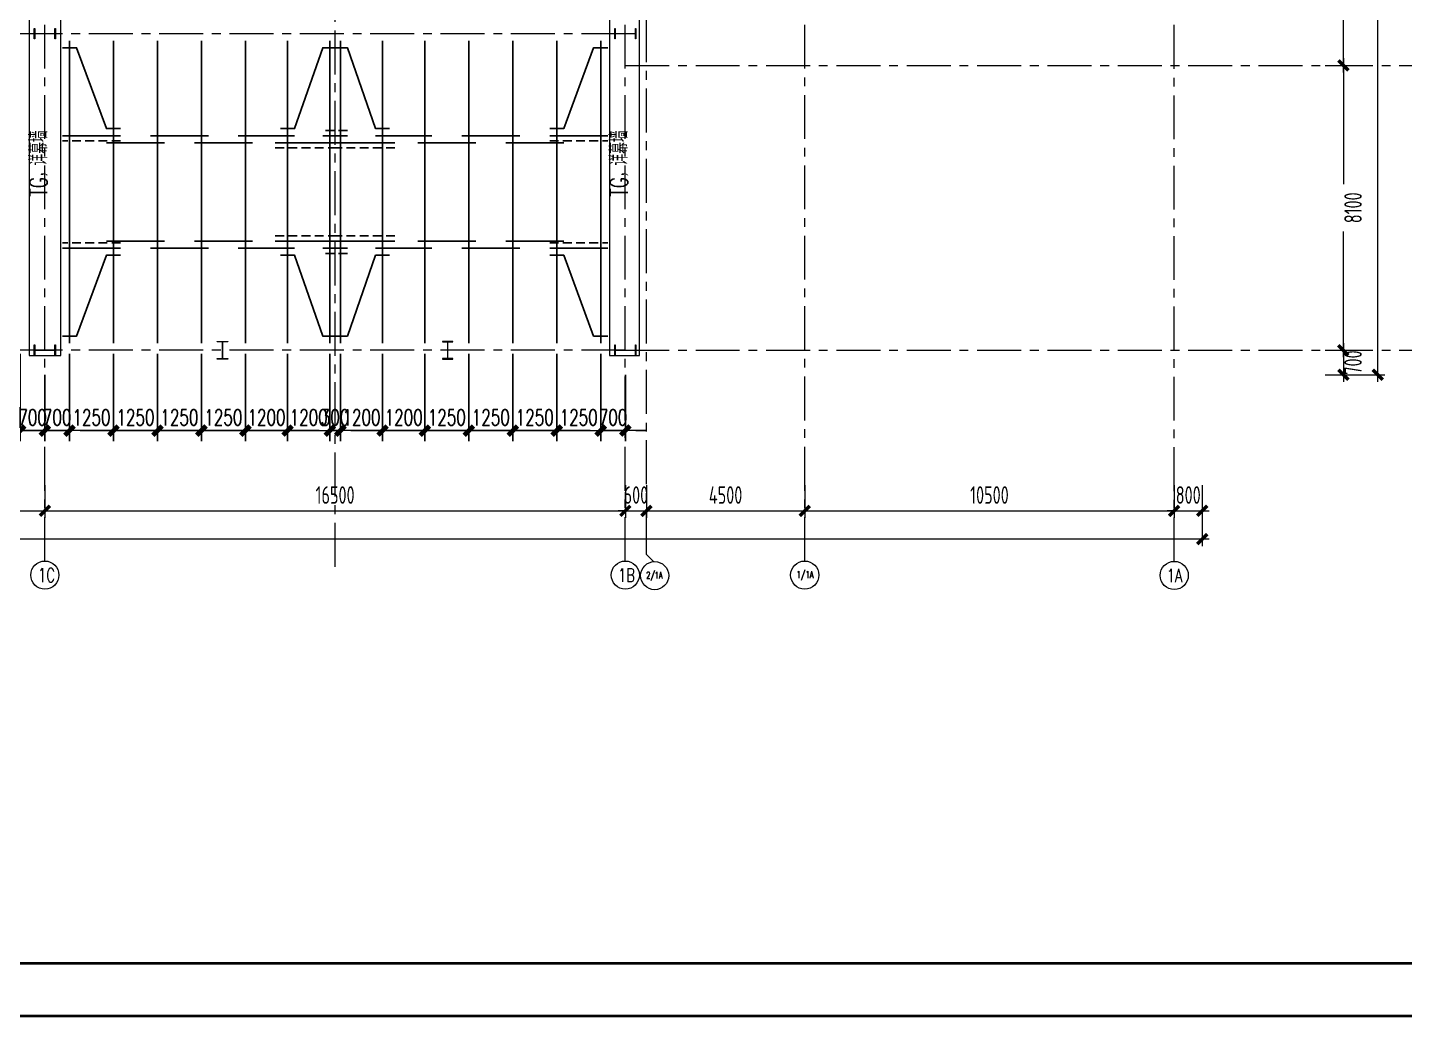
# Model space of a CAD drawing. Extents: x -1201378 to 2367219, y -619313 to 244905.
# Drawn here: x 2283650 to 2322789, y 118680 to 146827 of the extents above; entities that cross this region are included whole.
import ezdxf
from ezdxf.enums import TextEntityAlignment as Align

# ---------------------------------------------------------------- set-up
doc = ezdxf.new("R2010")
doc.units = 0
doc.header["$LTSCALE"] = 1000
doc.linetypes.add('CENTER', pattern=[2, 1.25, -0.25, 0.25, -0.25])
doc.linetypes.add('DASHED', pattern=[0.75, 0.5, -0.25])
doc.layers.get('0').update_dxf_attribs({"linetype": 'CONTINUOUS'})
doc.layers.get('Defpoints').update_dxf_attribs({"linetype": 'CONTINUOUS'})
doc.layers.add('0-cxFrame', color=155, linetype='CONTINUOUS')
doc.layers.add('S-SHAPE', color=51, linetype='CONTINUOUS')
for name, color, linetype, lineweight in [('0-cxText', 131, 'CONTINUOUS', 25), ('S-axis', 111, 'CONTINUOUS', 0), ('S-col', 2, 'CONTINUOUS', 0), ('S-dim', 81, 'CONTINUOUS', 0), ('S-dote', 5, 'CENTER', 0), ('THIN', 7, 'CONTINUOUS', 0), ('梁', 4, 'CONTINUOUS', 18)]:
    doc.layers.add(name, color=color, linetype=linetype, lineweight=lineweight)
doc.styles.add('_TCH_AXIS', font='COMPLEX', dxfattribs={"bigfont": 'GBCBIG'})
doc.styles.add('cx_tuming', font='simhei.ttf')
doc.styles.add('cx_tuqian1', font='')
doc.styles.add('SS1', font='tj-romans1.shx', dxfattribs={"width": 0.7, "bigfont": 'tj-hztxt1.shx'})
doc.styles.add('TSSD_Dimension', font='tssdeng.shx', dxfattribs={"width": 0.7, "bigfont": 'hztxt.shx'})
doc.styles.add('TSSD_Rein', font='tj-romans1.shx', dxfattribs={"width": 0.7, "bigfont": 'tj-hztxt.shx'})
doc.styles.add('黑体', font='simhei.ttf', dxfattribs={"width": 0.8})
doc.styles.get('cx_tuqian1').set_extended_font_data('SimSun')
doc.dimstyles.new('S-150-ARCHI', dxfattribs={"dimscale": 150, "dimtxt": 3, "dimasz": 2, "dimexe": 2, "dimexo": 2, "dimgap": 1, "dimtad": 1, "dimdec": 0, "dimzin": 0, "dimdsep": 46, "dimtxsty": 'SS1', "dimblk1": 'TT', "dimblk2": 'TT', "dimsah": 1, "dimcen": 1, "dimclrd": 256, "dimclre": 256, "dimclrt": 256, "dimadec": 0, "dimazin": 0, "dimtfac": 1, "dimtdec": 0, "dimtix": 1, "dimtmove": 2, "dimatfit": 0, "dimldrblk": 'TT', "dimfxl": 2, "dimtolj": 1, "dimtzin": 0, "dimarcsym": 0})
doc.dimstyles.new('TSSD_200_200', dxfattribs={"dimtxt": 500, "dimasz": 200, "dimexe": 200, "dimexo": 500, "dimgap": 200, "dimtad": 1, "dimdec": 0, "dimzin": 0, "dimdsep": 46, "dimtxsty": 'TSSD_Dimension', "dimblk": 'ARCHTICK', "dimcen": 0, "dimdle": 200, "dimclrt": 7, "dimadec": 0, "dimazin": 0, "dimtfac": 1, "dimtdec": 0, "dimtix": 1, "dimtmove": 2, "dimatfit": 3, "dimfxl": 1, "dimtolj": 1, "dimtzin": 0, "dimarcsym": 0})

# ---------------------------------------------------------------- blocks, each defined once
blk = doc.blocks.new('TK22.A0 L(Dragon)')
at = {"layer": '0-cxFrame', "color": 7, "const_width": 0.5}
blk.add_lwpolyline([(0, 0), (-1486, 0), (-1486, 841), (0, 841)], close=True, dxfattribs=at)
at = {"layer": '0-cxFrame', "const_width": 0.5}
blk.add_lwpolyline([(-80, 10), (-1466, 10), (-1466, 831), (-80, 831)], close=True, dxfattribs=at)
at = {"style": '黑体', "flags": 4}
blk.add_attdef('图幅', text='', height=3.3, dxfattribs=at).set_placement((-40, 3), align=Align.RIGHT)
at = {"layer": '0-cxText', "flags": 4}
for tag, height, style, p in [('建设单位', 3.5, 'cx_tuming', (-45, 240)), ('项目名称', 3.5, 'cx_tuming', (-45, 210)), ('子项名称', 3.5, 'cx_tuming', (-45, 180)), ('工程编号', 3.3, 'cx_tuqian1', (-35, 165)), ('图名1', 3.5, 'cx_tuming', (-45, 87)), ('图名2', 3.5, 'cx_tuming', (-45, 79)), ('图名3', 3.5, 'cx_tuming', (-45, 71)), ('出图日期', 3.3, 'cx_tuqian1', (-39, 60)), ('专业', 3.3, 'cx_tuqian1', (-55, 52)), ('图号', 3.3, 'cx_tuqian1', (-55, 44)), ('版次', 3.3, 'cx_tuqian1', (-20, 44))]:
    blk.add_attdef(tag, text='', height=height, dxfattribs=dict(at, style=style)).set_placement(p, align=Align.MIDDLE)
at = {"layer": 'Defpoints', "color": 6, "flags": 4}
for tag, height, style, p in [('tufu', 3.3, '黑体', (-12, 12)), ('dwfname', 4, 'cx_tuqian1', (-80, 3))]:
    blk.add_attdef(tag, text='', height=height, dxfattribs=dict(at, style=style)).set_placement(p, align=Align.RIGHT)
blk = doc.blocks.new('_FZH')
at = {"layer": 'S-col'}
blk.add_lwpolyline([(-0.375, -0.188), (-0.375, 0.187), (-0.36, 0.187), (-0.36, 0.005), (0.36, 0.005), (0.36, 0.187), (0.375, 0.187), (0.375, -0.188), (0.36, -0.188), (0.36, -0.005), (-0.36, -0.005), (-0.36, -0.188)], close=True, dxfattribs=at)
blk = doc.blocks.new('w4234324')
at = {"layer": 'S-col', "xscale": 800.0000000000005, "yscale": 800.0000000000005, "zscale": 800.0000000000005}
for p in [(-160954, 750820), (-144454, 750820), (-160954, 741820), (-144454, 741820)]:
    blk.add_blockref('_FZH', p, dxfattribs=at)
blk = doc.blocks.new('_ArchTick')
at = {"color": 0, "linetype": 'ByBlock', "const_width": 0.5}
blk.add_lwpolyline([(-0.71, -0.71), (0.71, 0.71)], dxfattribs=at)
blk = doc.blocks.new('*D3016')
at = {"layer": 'Defpoints', "color": 0, "transparency": 16777216}
for p in [(-79964, 41227), (-79964, 33127), (-78948, 33127)]:
    blk.add_point(p, dxfattribs=at)
at = {"layer": 'S-axis', "color": 0, "lineweight": -2, "transparency": 16777216}
for p, q in [((-79464, 41227), (-78748, 41227)), ((-78948, 41427), (-78948, 37848)), ((-78948, 32927), (-78948, 36506)), ((-79464, 33127), (-78748, 33127))]:
    blk.add_line(p, q, dxfattribs=at)
at = {"layer": 'S-axis', "color": 0, "lineweight": -2, "transparency": 16777216, "xscale": 200, "yscale": 200, "zscale": 200}
for p, rotation in [((-78948, 41227), 90), ((-78948, 33127), 270)]:
    blk.add_blockref('_ArchTick', p, dxfattribs=dict(at, rotation=rotation))
at = {"layer": 'S-axis', "color": 7, "transparency": 16777216, "insert": (-78673, 37177), "char_height": 500, "attachment_point": 5, "rotation": 90, "style": 'TSSD_Dimension'}
blk.add_mtext('\\A1;8100', dxfattribs=at)
blk = doc.blocks.new('*D3017')
at = {"layer": 'Defpoints', "color": 0, "transparency": 16777216}
for p in [(-79964, 33127), (-79964, 25027), (-78948, 25027)]:
    blk.add_point(p, dxfattribs=at)
at = {"layer": 'S-axis', "color": 0, "lineweight": -2, "transparency": 16777216}
for p, q in [((-78948, 33327), (-78948, 29748)), ((-79464, 33127), (-78748, 33127)), ((-78948, 24827), (-78948, 28406)), ((-79464, 25027), (-78748, 25027))]:
    blk.add_line(p, q, dxfattribs=at)
at = {"layer": 'S-axis', "color": 0, "lineweight": -2, "transparency": 16777216, "xscale": 200, "yscale": 200, "zscale": 200}
for p, rotation in [((-78948, 33127), 90), ((-78948, 25027), 270)]:
    blk.add_blockref('_ArchTick', p, dxfattribs=dict(at, rotation=rotation))
at = {"layer": 'S-axis', "color": 7, "transparency": 16777216, "insert": (-78673, 29077), "char_height": 500, "attachment_point": 5, "rotation": 90, "style": 'TSSD_Dimension'}
blk.add_mtext('\\A1;8100', dxfattribs=at)
blk = doc.blocks.new('*D3018')
at = {"layer": 'Defpoints', "color": 0, "transparency": 16777216}
for p in [(-79964, 25027), (-79964, 24327), (-78948, 24327)]:
    blk.add_point(p, dxfattribs=at)
at = {"layer": 'S-axis', "color": 0, "lineweight": -2, "transparency": 16777216}
for p, q in [((-78948, 25227), (-78948, 24127)), ((-79464, 25027), (-78748, 25027)), ((-79464, 24327), (-78748, 24327))]:
    blk.add_line(p, q, dxfattribs=at)
at = {"layer": 'S-axis', "color": 0, "lineweight": -2, "transparency": 16777216, "xscale": 200, "yscale": 200, "zscale": 200}
for p, rotation in [((-78948, 25027), 90), ((-78948, 24327), 270)]:
    blk.add_blockref('_ArchTick', p, dxfattribs=dict(at, rotation=rotation))
at = {"layer": 'S-axis', "color": 7, "transparency": 16777216, "insert": (-78673, 24677), "char_height": 500, "attachment_point": 5, "rotation": 90, "style": 'TSSD_Dimension'}
blk.add_mtext('\\A1;700', dxfattribs=at)
blk = doc.blocks.new('*D3021')
at = {"layer": 'Defpoints', "color": 0, "transparency": 16777216}
for p in [(-79864, 115727), (-77969, 115727), (-79864, 24327)]:
    blk.add_point(p, dxfattribs=at)
at = {"layer": 'S-axis', "color": 0, "lineweight": -2, "transparency": 16777216}
for p, q in [((-77969, 115927), (-77969, 70833)), ((-79364, 115727), (-77769, 115727)), ((-77969, 24127), (-77969, 69221)), ((-79364, 24327), (-77769, 24327))]:
    blk.add_line(p, q, dxfattribs=at)
at = {"layer": 'S-axis', "color": 0, "lineweight": -2, "transparency": 16777216, "xscale": 200, "yscale": 200, "zscale": 200}
for p, rotation in [((-77969, 115727), 90), ((-77969, 24327), 270)]:
    blk.add_blockref('_ArchTick', p, dxfattribs=dict(at, rotation=rotation))
at = {"layer": 'S-axis', "color": 7, "transparency": 16777216, "insert": (-77694, 70027), "char_height": 500, "attachment_point": 5, "rotation": 90, "style": 'TSSD_Dimension'}
blk.add_mtext('\\A1;91400', dxfattribs=at)
blk = doc.blocks.new('*D3028')
at = {"layer": 'Defpoints', "color": 0, "transparency": 16777216}
for p in [(-132358, 21687), (-115858, 21687), (-115858, 20460)]:
    blk.add_point(p, dxfattribs=at)
at = {"layer": 'S-axis', "color": 0, "lineweight": -2, "transparency": 16777216}
for p, q in [((-132358, 21187), (-132358, 20260)), ((-115858, 21187), (-115858, 20260)), ((-132558, 20460), (-115658, 20460))]:
    blk.add_line(p, q, dxfattribs=at)
at = {"layer": 'S-axis', "color": 0, "lineweight": -2, "transparency": 16777216, "xscale": 200, "yscale": 200, "zscale": 200, "rotation": 180}
blk.add_blockref('_ArchTick', (-132358, 20460), dxfattribs=at)
at = {"layer": 'S-axis', "color": 0, "lineweight": -2, "transparency": 16777216, "xscale": 200, "yscale": 200, "zscale": 200}
blk.add_blockref('_ArchTick', (-115858, 20460), dxfattribs=at)
at = {"layer": 'S-axis', "color": 7, "transparency": 16777216, "insert": (-124108, 20910), "char_height": 500, "attachment_point": 5, "style": 'TSSD_Dimension'}
blk.add_mtext('\\A1;16500', dxfattribs=at)
blk = doc.blocks.new('*D3029')
at = {"layer": 'Defpoints', "color": 0, "transparency": 16777216}
for p in [(-115858, 21687), (-99358, 21687), (-99358, 20460)]:
    blk.add_point(p, dxfattribs=at)
at = {"layer": 'S-axis', "color": 0, "lineweight": -2, "transparency": 16777216}
for p, q in [((-115858, 21187), (-115858, 20260)), ((-99358, 21187), (-99358, 20260)), ((-116058, 20460), (-99158, 20460))]:
    blk.add_line(p, q, dxfattribs=at)
at = {"layer": 'S-axis', "color": 0, "lineweight": -2, "transparency": 16777216, "xscale": 200, "yscale": 200, "zscale": 200, "rotation": 180}
blk.add_blockref('_ArchTick', (-115858, 20460), dxfattribs=at)
at = {"layer": 'S-axis', "color": 0, "lineweight": -2, "transparency": 16777216, "xscale": 200, "yscale": 200, "zscale": 200}
blk.add_blockref('_ArchTick', (-99358, 20460), dxfattribs=at)
at = {"layer": 'S-axis', "color": 7, "transparency": 16777216, "insert": (-107608, 20910), "char_height": 500, "attachment_point": 5, "style": 'TSSD_Dimension'}
blk.add_mtext('\\A1;16500', dxfattribs=at)
blk = doc.blocks.new('*D3030')
at = {"layer": 'Defpoints', "color": 0, "transparency": 16777216}
for p in [(-99358, 21687), (-98758, 21687), (-98758, 20460)]:
    blk.add_point(p, dxfattribs=at)
at = {"layer": 'S-axis', "color": 0, "lineweight": -2, "transparency": 16777216}
for p, q in [((-99358, 21187), (-99358, 20260)), ((-98758, 21187), (-98758, 20260)), ((-99358, 20460), (-99558, 20460)), ((-99358, 20460), (-98758, 20460)), ((-98758, 20460), (-98558, 20460))]:
    blk.add_line(p, q, dxfattribs=at)
at = {"layer": 'S-axis', "color": 0, "lineweight": -2, "transparency": 16777216, "xscale": 200, "yscale": 200, "zscale": 200}
blk.add_blockref('_ArchTick', (-99358, 20460), dxfattribs=at)
at = {"layer": 'S-axis', "color": 0, "lineweight": -2, "transparency": 16777216, "xscale": 200, "yscale": 200, "zscale": 200, "rotation": 180}
blk.add_blockref('_ArchTick', (-98758, 20460), dxfattribs=at)
at = {"layer": 'S-axis', "color": 7, "transparency": 16777216, "insert": (-99058, 20910), "char_height": 500, "attachment_point": 5, "style": 'TSSD_Dimension'}
blk.add_mtext('\\A1;600', dxfattribs=at)
blk = doc.blocks.new('*D3031')
at = {"layer": 'Defpoints', "color": 0, "transparency": 16777216}
for p in [(-98758, 21687), (-94258, 21687), (-94258, 20460)]:
    blk.add_point(p, dxfattribs=at)
at = {"layer": 'S-axis', "color": 0, "lineweight": -2, "transparency": 16777216}
for p, q in [((-98758, 21187), (-98758, 20260)), ((-94258, 21187), (-94258, 20260)), ((-98958, 20460), (-94058, 20460))]:
    blk.add_line(p, q, dxfattribs=at)
at = {"layer": 'S-axis', "color": 0, "lineweight": -2, "transparency": 16777216, "xscale": 200, "yscale": 200, "zscale": 200, "rotation": 180}
blk.add_blockref('_ArchTick', (-98758, 20460), dxfattribs=at)
at = {"layer": 'S-axis', "color": 0, "lineweight": -2, "transparency": 16777216, "xscale": 200, "yscale": 200, "zscale": 200}
blk.add_blockref('_ArchTick', (-94258, 20460), dxfattribs=at)
at = {"layer": 'S-axis', "color": 7, "transparency": 16777216, "insert": (-96508, 20910), "char_height": 500, "attachment_point": 5, "style": 'TSSD_Dimension'}
blk.add_mtext('\\A1;4500', dxfattribs=at)
blk = doc.blocks.new('*D3032')
at = {"layer": 'Defpoints', "color": 0, "transparency": 16777216}
for p in [(-94258, 21687), (-83758, 21687), (-83758, 20460)]:
    blk.add_point(p, dxfattribs=at)
at = {"layer": 'S-axis', "color": 0, "lineweight": -2, "transparency": 16777216}
for p, q in [((-94258, 21187), (-94258, 20260)), ((-83758, 21187), (-83758, 20260)), ((-94458, 20460), (-83558, 20460))]:
    blk.add_line(p, q, dxfattribs=at)
at = {"layer": 'S-axis', "color": 0, "lineweight": -2, "transparency": 16777216, "xscale": 200, "yscale": 200, "zscale": 200, "rotation": 180}
blk.add_blockref('_ArchTick', (-94258, 20460), dxfattribs=at)
at = {"layer": 'S-axis', "color": 0, "lineweight": -2, "transparency": 16777216, "xscale": 200, "yscale": 200, "zscale": 200}
blk.add_blockref('_ArchTick', (-83758, 20460), dxfattribs=at)
at = {"layer": 'S-axis', "color": 7, "transparency": 16777216, "insert": (-89008, 20910), "char_height": 500, "attachment_point": 5, "style": 'TSSD_Dimension'}
blk.add_mtext('\\A1;10500', dxfattribs=at)
blk = doc.blocks.new('*D3033')
at = {"layer": 'Defpoints', "color": 0, "transparency": 16777216}
for p in [(-83758, 21687), (-82958, 21687), (-82958, 20460)]:
    blk.add_point(p, dxfattribs=at)
at = {"layer": 'S-axis', "color": 0, "lineweight": -2, "transparency": 16777216}
for p, q in [((-83758, 21187), (-83758, 20260)), ((-82958, 21187), (-82958, 20260)), ((-83758, 20460), (-83958, 20460)), ((-83758, 20460), (-82958, 20460)), ((-82958, 20460), (-82758, 20460))]:
    blk.add_line(p, q, dxfattribs=at)
at = {"layer": 'S-axis', "color": 0, "lineweight": -2, "transparency": 16777216, "xscale": 200, "yscale": 200, "zscale": 200}
blk.add_blockref('_ArchTick', (-83758, 20460), dxfattribs=at)
at = {"layer": 'S-axis', "color": 0, "lineweight": -2, "transparency": 16777216, "xscale": 200, "yscale": 200, "zscale": 200, "rotation": 180}
blk.add_blockref('_ArchTick', (-82958, 20460), dxfattribs=at)
at = {"layer": 'S-axis', "color": 7, "transparency": 16777216, "insert": (-83358, 20910), "char_height": 500, "attachment_point": 5, "style": 'TSSD_Dimension'}
blk.add_mtext('\\A1;800', dxfattribs=at)
blk = doc.blocks.new('*D3034')
at = {"layer": 'Defpoints', "color": 0, "transparency": 16777216}
for p in [(-209458, 21587), (-82958, 21587), (-82958, 19660)]:
    blk.add_point(p, dxfattribs=at)
at = {"layer": 'S-axis', "color": 0, "lineweight": -2, "transparency": 16777216}
for p, q in [((-209458, 21087), (-209458, 19460)), ((-82958, 21087), (-82958, 19460)), ((-209658, 19660), (-82758, 19660))]:
    blk.add_line(p, q, dxfattribs=at)
at = {"layer": 'S-axis', "color": 0, "lineweight": -2, "transparency": 16777216, "xscale": 200, "yscale": 200, "zscale": 200, "rotation": 180}
blk.add_blockref('_ArchTick', (-209458, 19660), dxfattribs=at)
at = {"layer": 'S-axis', "color": 0, "lineweight": -2, "transparency": 16777216, "xscale": 200, "yscale": 200, "zscale": 200}
blk.add_blockref('_ArchTick', (-82958, 19660), dxfattribs=at)
at = {"layer": 'S-axis', "color": 7, "transparency": 16777216, "insert": (-146208, 20110), "char_height": 500, "attachment_point": 5, "style": 'TSSD_Dimension'}
blk.add_mtext('\\A1;126500', dxfattribs=at)
blk = doc.blocks.new('TT')
blk.add_line((-0.97, 0), (0.97, 0))
at = {"const_width": 0.45}
blk.add_lwpolyline([(-0.44, -0.44), (0.44, 0.44)], dxfattribs=at)
blk = doc.blocks.new('*D3821')
at = {"layer": 'Defpoints', "color": 0, "transparency": 16777216}
for p in [(2284842, 137852), (2284142, 137252), (2284842, 135366)]:
    blk.add_point(p, dxfattribs=at)
at = {"layer": 'S-dim', "lineweight": -2, "transparency": 16777216}
for p, q in [((2284842, 137552), (2284842, 135066)), ((2284142, 136952), (2284142, 135066)), ((2283842, 135366), (2283542, 135366)), ((2284142, 135366), (2284842, 135366)), ((2285142, 135366), (2285442, 135366))]:
    blk.add_line(p, q, dxfattribs=at)
at = {"layer": 'S-dim', "lineweight": -2, "transparency": 16777216, "xscale": 300, "yscale": 300, "zscale": 300}
blk.add_blockref('TT', (2284142, 135366), dxfattribs=at)
at = {"layer": 'S-dim', "lineweight": -2, "transparency": 16777216, "xscale": 300, "yscale": 300, "zscale": 300, "rotation": 180}
blk.add_blockref('TT', (2284842, 135366), dxfattribs=at)
at = {"layer": 'S-dim', "transparency": 16777216, "insert": (2284492, 135741), "char_height": 450, "attachment_point": 5, "style": 'SS1'}
blk.add_mtext('\\A1;700', dxfattribs=at)
blk = doc.blocks.new('*D3822')
at = {"layer": 'Defpoints', "color": 0, "transparency": 16777216}
for p in [(2284842, 137852), (2286092, 137852), (2286092, 135366)]:
    blk.add_point(p, dxfattribs=at)
at = {"layer": 'S-dim', "lineweight": -2, "transparency": 16777216}
for p, q in [((2284842, 137552), (2284842, 135066)), ((2286092, 137552), (2286092, 135066)), ((2285142, 135366), (2285792, 135366))]:
    blk.add_line(p, q, dxfattribs=at)
at = {"layer": 'S-dim', "lineweight": -2, "transparency": 16777216, "xscale": 300, "yscale": 300, "zscale": 300, "rotation": 180}
blk.add_blockref('TT', (2284842, 135366), dxfattribs=at)
at = {"layer": 'S-dim', "lineweight": -2, "transparency": 16777216, "xscale": 300, "yscale": 300, "zscale": 300}
blk.add_blockref('TT', (2286092, 135366), dxfattribs=at)
at = {"layer": 'S-dim', "transparency": 16777216, "insert": (2285467, 135741), "char_height": 450, "attachment_point": 5, "style": 'SS1'}
blk.add_mtext('\\A1;1250', dxfattribs=at)
blk = doc.blocks.new('*D3823')
at = {"layer": 'Defpoints', "color": 0, "transparency": 16777216}
for p in [(2286092, 137852), (2287342, 137852), (2287342, 135366)]:
    blk.add_point(p, dxfattribs=at)
at = {"layer": 'S-dim', "lineweight": -2, "transparency": 16777216}
for p, q in [((2286092, 137552), (2286092, 135066)), ((2287342, 137552), (2287342, 135066)), ((2286392, 135366), (2287042, 135366))]:
    blk.add_line(p, q, dxfattribs=at)
at = {"layer": 'S-dim', "lineweight": -2, "transparency": 16777216, "xscale": 300, "yscale": 300, "zscale": 300, "rotation": 180}
blk.add_blockref('TT', (2286092, 135366), dxfattribs=at)
at = {"layer": 'S-dim', "lineweight": -2, "transparency": 16777216, "xscale": 300, "yscale": 300, "zscale": 300}
blk.add_blockref('TT', (2287342, 135366), dxfattribs=at)
at = {"layer": 'S-dim', "transparency": 16777216, "insert": (2286717, 135741), "char_height": 450, "attachment_point": 5, "style": 'SS1'}
blk.add_mtext('\\A1;1250', dxfattribs=at)
blk = doc.blocks.new('*D3824')
at = {"layer": 'Defpoints', "color": 0, "transparency": 16777216}
for p in [(2287342, 137852), (2288592, 137852), (2288592, 135366)]:
    blk.add_point(p, dxfattribs=at)
at = {"layer": 'S-dim', "lineweight": -2, "transparency": 16777216}
for p, q in [((2287342, 137552), (2287342, 135066)), ((2288592, 137552), (2288592, 135066)), ((2287642, 135366), (2288292, 135366))]:
    blk.add_line(p, q, dxfattribs=at)
at = {"layer": 'S-dim', "lineweight": -2, "transparency": 16777216, "xscale": 300, "yscale": 300, "zscale": 300, "rotation": 180}
blk.add_blockref('TT', (2287342, 135366), dxfattribs=at)
at = {"layer": 'S-dim', "lineweight": -2, "transparency": 16777216, "xscale": 300, "yscale": 300, "zscale": 300}
blk.add_blockref('TT', (2288592, 135366), dxfattribs=at)
at = {"layer": 'S-dim', "transparency": 16777216, "insert": (2287967, 135741), "char_height": 450, "attachment_point": 5, "style": 'SS1'}
blk.add_mtext('\\A1;1250', dxfattribs=at)
blk = doc.blocks.new('*D3825')
at = {"layer": 'Defpoints', "color": 0, "transparency": 16777216}
for p in [(2288592, 137852), (2289842, 137852), (2289842, 135366)]:
    blk.add_point(p, dxfattribs=at)
at = {"layer": 'S-dim', "lineweight": -2, "transparency": 16777216}
for p, q in [((2288592, 137552), (2288592, 135066)), ((2289842, 137552), (2289842, 135066)), ((2288892, 135366), (2289542, 135366))]:
    blk.add_line(p, q, dxfattribs=at)
at = {"layer": 'S-dim', "lineweight": -2, "transparency": 16777216, "xscale": 300, "yscale": 300, "zscale": 300, "rotation": 180}
blk.add_blockref('TT', (2288592, 135366), dxfattribs=at)
at = {"layer": 'S-dim', "lineweight": -2, "transparency": 16777216, "xscale": 300, "yscale": 300, "zscale": 300}
blk.add_blockref('TT', (2289842, 135366), dxfattribs=at)
at = {"layer": 'S-dim', "transparency": 16777216, "insert": (2289217, 135741), "char_height": 450, "attachment_point": 5, "style": 'SS1'}
blk.add_mtext('\\A1;1250', dxfattribs=at)
blk = doc.blocks.new('*D3826')
at = {"layer": 'Defpoints', "color": 0, "transparency": 16777216}
for p in [(2289842, 137852), (2291042, 137852), (2291042, 135366)]:
    blk.add_point(p, dxfattribs=at)
at = {"layer": 'S-dim', "lineweight": -2, "transparency": 16777216}
for p, q in [((2289842, 137552), (2289842, 135066)), ((2291042, 137552), (2291042, 135066)), ((2290142, 135366), (2290742, 135366))]:
    blk.add_line(p, q, dxfattribs=at)
at = {"layer": 'S-dim', "lineweight": -2, "transparency": 16777216, "xscale": 300, "yscale": 300, "zscale": 300, "rotation": 180}
blk.add_blockref('TT', (2289842, 135366), dxfattribs=at)
at = {"layer": 'S-dim', "lineweight": -2, "transparency": 16777216, "xscale": 300, "yscale": 300, "zscale": 300}
blk.add_blockref('TT', (2291042, 135366), dxfattribs=at)
at = {"layer": 'S-dim', "transparency": 16777216, "insert": (2290442, 135741), "char_height": 450, "attachment_point": 5, "style": 'SS1'}
blk.add_mtext('\\A1;1200', dxfattribs=at)
blk = doc.blocks.new('*D3827')
at = {"layer": 'Defpoints', "color": 0, "transparency": 16777216}
for p in [(2291042, 137852), (2292242, 137852), (2292242, 135366)]:
    blk.add_point(p, dxfattribs=at)
at = {"layer": 'S-dim', "lineweight": -2, "transparency": 16777216}
for p, q in [((2291042, 137552), (2291042, 135066)), ((2292242, 137552), (2292242, 135066)), ((2291342, 135366), (2291942, 135366))]:
    blk.add_line(p, q, dxfattribs=at)
at = {"layer": 'S-dim', "lineweight": -2, "transparency": 16777216, "xscale": 300, "yscale": 300, "zscale": 300, "rotation": 180}
blk.add_blockref('TT', (2291042, 135366), dxfattribs=at)
at = {"layer": 'S-dim', "lineweight": -2, "transparency": 16777216, "xscale": 300, "yscale": 300, "zscale": 300}
blk.add_blockref('TT', (2292242, 135366), dxfattribs=at)
at = {"layer": 'S-dim', "transparency": 16777216, "insert": (2291642, 135741), "char_height": 450, "attachment_point": 5, "style": 'SS1'}
blk.add_mtext('\\A1;1200', dxfattribs=at)
blk = doc.blocks.new('*D3828')
at = {"layer": 'Defpoints', "color": 0, "transparency": 16777216}
for p in [(2292242, 137852), (2292542, 137852), (2292542, 135366)]:
    blk.add_point(p, dxfattribs=at)
at = {"layer": 'S-dim', "lineweight": -2, "transparency": 16777216}
for p, q in [((2292242, 137552), (2292242, 135066)), ((2292542, 137552), (2292542, 135066)), ((2291942, 135366), (2291642, 135366)), ((2292242, 135366), (2292542, 135366)), ((2292842, 135366), (2293142, 135366))]:
    blk.add_line(p, q, dxfattribs=at)
at = {"layer": 'S-dim', "lineweight": -2, "transparency": 16777216, "xscale": 300, "yscale": 300, "zscale": 300}
blk.add_blockref('TT', (2292242, 135366), dxfattribs=at)
at = {"layer": 'S-dim', "lineweight": -2, "transparency": 16777216, "xscale": 300, "yscale": 300, "zscale": 300, "rotation": 180}
blk.add_blockref('TT', (2292542, 135366), dxfattribs=at)
at = {"layer": 'S-dim', "transparency": 16777216, "insert": (2292392, 135741), "char_height": 450, "attachment_point": 5, "style": 'SS1'}
blk.add_mtext('\\A1;300', dxfattribs=at)
blk = doc.blocks.new('*D3829')
at = {"layer": 'Defpoints', "color": 0, "transparency": 16777216}
for p in [(2292542, 137852), (2293742, 137852), (2293742, 135366)]:
    blk.add_point(p, dxfattribs=at)
at = {"layer": 'S-dim', "lineweight": -2, "transparency": 16777216}
for p, q in [((2292542, 137552), (2292542, 135066)), ((2293742, 137552), (2293742, 135066)), ((2292842, 135366), (2293442, 135366))]:
    blk.add_line(p, q, dxfattribs=at)
at = {"layer": 'S-dim', "lineweight": -2, "transparency": 16777216, "xscale": 300, "yscale": 300, "zscale": 300, "rotation": 180}
blk.add_blockref('TT', (2292542, 135366), dxfattribs=at)
at = {"layer": 'S-dim', "lineweight": -2, "transparency": 16777216, "xscale": 300, "yscale": 300, "zscale": 300}
blk.add_blockref('TT', (2293742, 135366), dxfattribs=at)
at = {"layer": 'S-dim', "transparency": 16777216, "insert": (2293142, 135741), "char_height": 450, "attachment_point": 5, "style": 'SS1'}
blk.add_mtext('\\A1;1200', dxfattribs=at)
blk = doc.blocks.new('*D3830')
at = {"layer": 'Defpoints', "color": 0, "transparency": 16777216}
for p in [(2293742, 137852), (2294942, 137852), (2294942, 135366)]:
    blk.add_point(p, dxfattribs=at)
at = {"layer": 'S-dim', "lineweight": -2, "transparency": 16777216}
for p, q in [((2293742, 137552), (2293742, 135066)), ((2294942, 137552), (2294942, 135066)), ((2294042, 135366), (2294642, 135366))]:
    blk.add_line(p, q, dxfattribs=at)
at = {"layer": 'S-dim', "lineweight": -2, "transparency": 16777216, "xscale": 300, "yscale": 300, "zscale": 300, "rotation": 180}
blk.add_blockref('TT', (2293742, 135366), dxfattribs=at)
at = {"layer": 'S-dim', "lineweight": -2, "transparency": 16777216, "xscale": 300, "yscale": 300, "zscale": 300}
blk.add_blockref('TT', (2294942, 135366), dxfattribs=at)
at = {"layer": 'S-dim', "transparency": 16777216, "insert": (2294342, 135741), "char_height": 450, "attachment_point": 5, "style": 'SS1'}
blk.add_mtext('\\A1;1200', dxfattribs=at)
blk = doc.blocks.new('*D3831')
at = {"layer": 'Defpoints', "color": 0, "transparency": 16777216}
for p in [(2294942, 137852), (2296192, 137852), (2296192, 135366)]:
    blk.add_point(p, dxfattribs=at)
at = {"layer": 'S-dim', "lineweight": -2, "transparency": 16777216}
for p, q in [((2294942, 137552), (2294942, 135066)), ((2296192, 137552), (2296192, 135066)), ((2295242, 135366), (2295892, 135366))]:
    blk.add_line(p, q, dxfattribs=at)
at = {"layer": 'S-dim', "lineweight": -2, "transparency": 16777216, "xscale": 300, "yscale": 300, "zscale": 300, "rotation": 180}
blk.add_blockref('TT', (2294942, 135366), dxfattribs=at)
at = {"layer": 'S-dim', "lineweight": -2, "transparency": 16777216, "xscale": 300, "yscale": 300, "zscale": 300}
blk.add_blockref('TT', (2296192, 135366), dxfattribs=at)
at = {"layer": 'S-dim', "transparency": 16777216, "insert": (2295567, 135741), "char_height": 450, "attachment_point": 5, "style": 'SS1'}
blk.add_mtext('\\A1;1250', dxfattribs=at)
blk = doc.blocks.new('*D3832')
at = {"layer": 'Defpoints', "color": 0, "transparency": 16777216}
for p in [(2296192, 137852), (2297442, 137852), (2297442, 135366)]:
    blk.add_point(p, dxfattribs=at)
at = {"layer": 'S-dim', "lineweight": -2, "transparency": 16777216}
for p, q in [((2296192, 137552), (2296192, 135066)), ((2297442, 137552), (2297442, 135066)), ((2296492, 135366), (2297142, 135366))]:
    blk.add_line(p, q, dxfattribs=at)
at = {"layer": 'S-dim', "lineweight": -2, "transparency": 16777216, "xscale": 300, "yscale": 300, "zscale": 300, "rotation": 180}
blk.add_blockref('TT', (2296192, 135366), dxfattribs=at)
at = {"layer": 'S-dim', "lineweight": -2, "transparency": 16777216, "xscale": 300, "yscale": 300, "zscale": 300}
blk.add_blockref('TT', (2297442, 135366), dxfattribs=at)
at = {"layer": 'S-dim', "transparency": 16777216, "insert": (2296817, 135741), "char_height": 450, "attachment_point": 5, "style": 'SS1'}
blk.add_mtext('\\A1;1250', dxfattribs=at)
blk = doc.blocks.new('*D3833')
at = {"layer": 'Defpoints', "color": 0, "transparency": 16777216}
for p in [(2297442, 137852), (2298692, 137852), (2298692, 135366)]:
    blk.add_point(p, dxfattribs=at)
at = {"layer": 'S-dim', "lineweight": -2, "transparency": 16777216}
for p, q in [((2297442, 137552), (2297442, 135066)), ((2298692, 137552), (2298692, 135066)), ((2297742, 135366), (2298392, 135366))]:
    blk.add_line(p, q, dxfattribs=at)
at = {"layer": 'S-dim', "lineweight": -2, "transparency": 16777216, "xscale": 300, "yscale": 300, "zscale": 300, "rotation": 180}
blk.add_blockref('TT', (2297442, 135366), dxfattribs=at)
at = {"layer": 'S-dim', "lineweight": -2, "transparency": 16777216, "xscale": 300, "yscale": 300, "zscale": 300}
blk.add_blockref('TT', (2298692, 135366), dxfattribs=at)
at = {"layer": 'S-dim', "transparency": 16777216, "insert": (2298067, 135741), "char_height": 450, "attachment_point": 5, "style": 'SS1'}
blk.add_mtext('\\A1;1250', dxfattribs=at)
blk = doc.blocks.new('*D3834')
at = {"layer": 'Defpoints', "color": 0, "transparency": 16777216}
for p in [(2298692, 137852), (2299942, 137852), (2299942, 135366)]:
    blk.add_point(p, dxfattribs=at)
at = {"layer": 'S-dim', "lineweight": -2, "transparency": 16777216}
for p, q in [((2298692, 137552), (2298692, 135066)), ((2299942, 137552), (2299942, 135066)), ((2298992, 135366), (2299642, 135366))]:
    blk.add_line(p, q, dxfattribs=at)
at = {"layer": 'S-dim', "lineweight": -2, "transparency": 16777216, "xscale": 300, "yscale": 300, "zscale": 300, "rotation": 180}
blk.add_blockref('TT', (2298692, 135366), dxfattribs=at)
at = {"layer": 'S-dim', "lineweight": -2, "transparency": 16777216, "xscale": 300, "yscale": 300, "zscale": 300}
blk.add_blockref('TT', (2299942, 135366), dxfattribs=at)
at = {"layer": 'S-dim', "transparency": 16777216, "insert": (2299317, 135741), "char_height": 450, "attachment_point": 5, "style": 'SS1'}
blk.add_mtext('\\A1;1250', dxfattribs=at)
blk = doc.blocks.new('*D3835')
at = {"layer": 'Defpoints', "color": 0, "transparency": 16777216}
for p in [(2299942, 137852), (2300642, 137252), (2300642, 135366)]:
    blk.add_point(p, dxfattribs=at)
at = {"layer": 'S-dim', "lineweight": -2, "transparency": 16777216}
for p, q in [((2299942, 137552), (2299942, 135066)), ((2300642, 136952), (2300642, 135066)), ((2299642, 135366), (2299342, 135366)), ((2299942, 135366), (2300642, 135366)), ((2300942, 135366), (2301242, 135366))]:
    blk.add_line(p, q, dxfattribs=at)
at = {"layer": 'S-dim', "lineweight": -2, "transparency": 16777216, "xscale": 300, "yscale": 300, "zscale": 300}
blk.add_blockref('TT', (2299942, 135366), dxfattribs=at)
at = {"layer": 'S-dim', "lineweight": -2, "transparency": 16777216, "xscale": 300, "yscale": 300, "zscale": 300, "rotation": 180}
blk.add_blockref('TT', (2300642, 135366), dxfattribs=at)
at = {"layer": 'S-dim', "transparency": 16777216, "insert": (2300292, 135741), "char_height": 450, "attachment_point": 5, "style": 'SS1'}
blk.add_mtext('\\A1;700', dxfattribs=at)
blk = doc.blocks.new('*D5301')
at = {"layer": 'Defpoints', "color": 0, "transparency": 16777216}
for p in [(2282192, 137852), (2283442, 137852), (2283442, 135366)]:
    blk.add_point(p, dxfattribs=at)
at = {"layer": 'S-dim', "lineweight": -2, "transparency": 16777216}
for p, q in [((2282192, 137552), (2282192, 135066)), ((2283442, 137552), (2283442, 135066)), ((2282492, 135366), (2283142, 135366))]:
    blk.add_line(p, q, dxfattribs=at)
at = {"layer": 'S-dim', "lineweight": -2, "transparency": 16777216, "xscale": 300, "yscale": 300, "zscale": 300, "rotation": 180}
blk.add_blockref('TT', (2282192, 135366), dxfattribs=at)
at = {"layer": 'S-dim', "lineweight": -2, "transparency": 16777216, "xscale": 300, "yscale": 300, "zscale": 300}
blk.add_blockref('TT', (2283442, 135366), dxfattribs=at)
at = {"layer": 'S-dim', "transparency": 16777216, "insert": (2282817, 135741), "char_height": 450, "attachment_point": 5, "style": 'SS1'}
blk.add_mtext('\\A1;1250', dxfattribs=at)
blk = doc.blocks.new('*D5302')
at = {"layer": 'Defpoints', "color": 0, "transparency": 16777216}
for p in [(2283442, 137852), (2284142, 137252), (2284142, 135366)]:
    blk.add_point(p, dxfattribs=at)
at = {"layer": 'S-dim', "lineweight": -2, "transparency": 16777216}
for p, q in [((2283442, 137552), (2283442, 135066)), ((2284142, 136952), (2284142, 135066)), ((2283142, 135366), (2282842, 135366)), ((2283442, 135366), (2284142, 135366)), ((2284442, 135366), (2284742, 135366))]:
    blk.add_line(p, q, dxfattribs=at)
at = {"layer": 'S-dim', "lineweight": -2, "transparency": 16777216, "xscale": 300, "yscale": 300, "zscale": 300}
blk.add_blockref('TT', (2283442, 135366), dxfattribs=at)
at = {"layer": 'S-dim', "lineweight": -2, "transparency": 16777216, "xscale": 300, "yscale": 300, "zscale": 300, "rotation": 180}
blk.add_blockref('TT', (2284142, 135366), dxfattribs=at)
at = {"layer": 'S-dim', "transparency": 16777216, "insert": (2283792, 135741), "char_height": 450, "attachment_point": 5, "style": 'SS1'}
blk.add_mtext('\\A1;700', dxfattribs=at)
blk = doc.blocks.new('1#轴网')
at = {"layer": 'S-axis'}
blk.add_line((-98553.6, 19015.8), (-98758.5, 19217), dxfattribs=at)
for centre in [(-115858.5, 18633.1), (-99358.5, 18633.1), (-98523.4, 18617), (-94258.5, 18633.1), (-83755.2, 18624)]:
    blk.add_circle(centre, 400, dxfattribs=at)
at = {"layer": 'S-dote'}
for p, q in [((-115858.5, 19033.1), (-115858.5, 124689.3)), ((-107608.5, 18867), (-107608.5, 124689.3)), ((-99358.5, 19033.1), (-99358.5, 124633.4)), ((-94258.5, 19033.1), (-94258.5, 124689.3)), ((-83758.5, 19024), (-83758.5, 124689.3)), ((-98758.5, 19217), (-98758.5, 124427)), ((-99358.5, 34027), (-216950.7, 34027)), ((-99358.5, 33127), (-76979.2, 33127)), ((-99358.5, 25027), (-216950.7, 25027)), ((-99358.5, 25027), (-76979.2, 25027))]:
    blk.add_line(p, q, dxfattribs=at)
at = {"layer": 'S-axis', "style": '_TCH_AXIS', "width": 0.705882}
for s, height, p in [('1C', 394.32, (-116057.3, 18436)), ('1B', 381.3, (-99563.5, 18442.5)), ('1A', 374.97, (-83963.1, 18436.5)), ('2/1A', 190.1, (-98763, 18535.5)), ('1/1A', 199.77, (-94493.5, 18547.5))]:
    blk.add_text(s, height=height, dxfattribs=at).set_placement(p)
at = {"layer": 'S-axis'}
for base, p1, p2, angle, picture, middle in [((-77968.8, 115727), (-79864.3, 24327), (-79864.3, 115727), 90, '*D3021', (-77693.8, 70027)), ((-78948.5, 33127), (-79964.3, 41227), (-79964.3, 33127), 270, '*D3016', (-78673.5, 37177)), ((-78948.5, 25027), (-79964.3, 33127), (-79964.3, 25027), 270, '*D3017', (-78673.5, 29077)), ((-78948.5, 24327), (-79964.3, 25027), (-79964.3, 24327), 270, '*D3018', (-78673.5, 24677))]:
    dim = blk.add_linear_dim(base=base, p1=p1, p2=p2, angle=angle, dimstyle='TSSD_200_200', dxfattribs=at)
    dim.commit()
    dim.dimension.update_dxf_attribs({"geometry": picture, "text_midpoint": middle, "dimtype": 161})
for p1, p2, distance, picture, middle in [((-209458.5, 21587), (-82958.5, 21587), -1926.7, '*D3034', (-146208.5, 20110.3)), ((-132358.5, 21687), (-115858.5, 21687), -1226.7, '*D3028', (-124108.5, 20910.3)), ((-115858.5, 21687), (-99358.5, 21687), -1226.7, '*D3029', (-107608.5, 20910.3)), ((-99358.5, 21687), (-98758.5, 21687), -1226.7, '*D3030', (-99058.5, 20910.3)), ((-98758.5, 21687), (-94258.5, 21687), -1226.7, '*D3031', (-96508.5, 20910.3)), ((-94258.5, 21687), (-83758.5, 21687), -1226.7, '*D3032', (-89008.5, 20910.3)), ((-83758.5, 21687), (-82958.5, 21687), -1226.7, '*D3033', (-83358.5, 20910.3))]:
    dim = blk.add_aligned_dim(p1=p1, p2=p2, distance=distance, dimstyle='TSSD_200_200', dxfattribs=at)
    dim.commit()
    dim.dimension.update_dxf_attribs({"geometry": picture, "text_midpoint": middle})

msp = doc.modelspace()

# ---------------------------------------------------------------- linework, layer by layer
at = {"layer": 'S-col'}
for points in [[(2289341.5, 137401.8), (2289041.5, 137401.8), (2289041.5, 137413.8), (2289187.5, 137413.8), (2289187.5, 137889.8), (2289041.5, 137889.8), (2289041.5, 137901.8), (2289341.5, 137901.8), (2289341.5, 137889.8), (2289195.5, 137889.8), (2289195.5, 137413.8), (2289341.5, 137413.8)], [(2295441.5, 137401.8), (2295741.5, 137401.8), (2295741.5, 137413.8), (2295595.5, 137413.8), (2295595.5, 137889.8), (2295741.5, 137889.8), (2295741.5, 137901.8), (2295441.5, 137901.8), (2295441.5, 137889.8), (2295587.5, 137889.8), (2295587.5, 137413.8), (2295441.5, 137413.8)]]:
    msp.add_lwpolyline(points, close=True, dxfattribs=at)
at = {"layer": 'S-SHAPE'}
for p, q in [((2284841.5, 137851.8), (2284841.5, 146451.8)), ((2286091.5, 137851.8), (2286091.5, 146451.8)), ((2287341.5, 137851.8), (2287341.5, 146451.8)), ((2288591.5, 137851.8), (2288591.5, 146451.8)), ((2289841.5, 137851.8), (2289841.5, 146451.8)), ((2291041.5, 137851.8), (2291041.5, 146451.8)), ((2292241.5, 137851.8), (2292241.5, 146451.8)), ((2292541.5, 137851.8), (2292541.5, 146451.8)), ((2293741.5, 137851.8), (2293741.5, 146451.8)), ((2294941.5, 137851.8), (2294941.5, 146451.8)), ((2296191.5, 137851.8), (2296191.5, 146451.8)), ((2297441.5, 137851.8), (2297441.5, 146451.8)), ((2298691.5, 137851.8), (2298691.5, 146451.8)), ((2299941.5, 137851.8), (2299941.5, 146451.8)), ((2286291.5, 143751.8), (2284641.5, 143751.8)), ((2288791.5, 143751.8), (2287141.5, 143751.8)), ((2291241.5, 143751.8), (2289641.5, 143751.8)), ((2292741.5, 143751.8), (2292041.5, 143751.8)), ((2293541.5, 143751.8), (2295141.5, 143751.8)), ((2295991.5, 143751.8), (2297641.5, 143751.8)), ((2298491.5, 143751.8), (2300141.5, 143751.8)), ((2285891.5, 143551.8), (2287541.5, 143551.8)), ((2288391.5, 143551.8), (2290041.5, 143551.8)), ((2290691.5, 143551.8), (2292441.5, 143551.8)), ((2294091.5, 143551.8), (2292341.5, 143551.8)), ((2296391.5, 143551.8), (2294741.5, 143551.8)), ((2298891.5, 143551.8), (2297241.5, 143551.8)), ((2286291.5, 140551.8), (2284641.5, 140551.8)), ((2285891.5, 140751.8), (2287541.5, 140751.8)), ((2288791.5, 140551.8), (2287141.5, 140551.8)), ((2288391.5, 140751.8), (2290041.5, 140751.8)), ((2291241.5, 140551.8), (2289641.5, 140551.8)), ((2290691.5, 140751.8), (2292441.5, 140751.8)), ((2292741.5, 140551.8), (2292041.5, 140551.8)), ((2294091.5, 140751.8), (2292341.5, 140751.8)), ((2293541.5, 140551.8), (2295141.5, 140551.8)), ((2296391.5, 140751.8), (2294741.5, 140751.8)), ((2295991.5, 140551.8), (2297641.5, 140551.8)), ((2298891.5, 140751.8), (2297241.5, 140751.8)), ((2298491.5, 140551.8), (2300141.5, 140551.8))]:
    msp.add_line(p, q, dxfattribs=at)
at = {"layer": 'S-SHAPE', "linetype": 'DASHED', "ltscale": 0.5}
for p, q in [((2292741.5, 143901.8), (2292041.5, 143901.8)), ((2286291.5, 143601.8), (2284641.5, 143601.8)), ((2290691.5, 143401.8), (2292441.5, 143401.8)), ((2294091.5, 143401.8), (2292341.5, 143401.8)), ((2298491.5, 143601.8), (2300141.5, 143601.8)), ((2290691.5, 140901.8), (2292441.5, 140901.8)), ((2294091.5, 140901.8), (2292341.5, 140901.8)), ((2286291.5, 140701.8), (2284641.5, 140701.8)), ((2298491.5, 140701.8), (2300141.5, 140701.8)), ((2292741.5, 140401.8), (2292041.5, 140401.8))]:
    msp.add_line(p, q, dxfattribs=at)
at = {"layer": 'S-SHAPE'}
for points in [[(2284641.5, 146251.8), (2285041.5, 146251.8), (2285891.5, 143951.8), (2286291.5, 143951.8)], [(2292441.5, 146251.8), (2292041.5, 146251.8), (2291241.5, 143951.8), (2290841.5, 143951.8)], [(2292341.5, 146251.8), (2292741.5, 146251.8), (2293541.5, 143951.8), (2293941.5, 143951.8)], [(2300141.5, 146251.8), (2299741.5, 146251.8), (2298891.5, 143951.8), (2298491.5, 143951.8)], [(2284641.5, 138051.8), (2285041.5, 138051.8), (2285891.5, 140351.8), (2286291.5, 140351.8)], [(2292441.5, 138051.8), (2292041.5, 138051.8), (2291241.5, 140351.8), (2290841.5, 140351.8)], [(2292341.5, 138051.8), (2292741.5, 138051.8), (2293541.5, 140351.8), (2293941.5, 140351.8)], [(2300141.5, 138051.8), (2299741.5, 138051.8), (2298891.5, 140351.8), (2298491.5, 140351.8)]]:
    msp.add_lwpolyline(points, dxfattribs=at)
at = {"layer": '梁'}
for points in [[(2283691.5, 137501.8), (2284591.5, 137501.8), (2284591.5, 227801.8), (2283691.5, 227801.8)], [(2301041.5, 227801.8), (2300191.5, 227801.8), (2300191.5, 137501.8), (2301041.5, 137501.8)]]:
    msp.add_lwpolyline(points, close=True, dxfattribs=at)

# ---------------------------------------------------------------- block references
at = {"layer": '0-cxFrame', "xscale": 150, "yscale": 150, "zscale": 150}
msp.add_blockref('TK22.A0 L(Dragon)', (2367181.8, 118717.3), dxfattribs=at)
at = {"layer": 'S-axis'}
msp.add_blockref('1#轴网', (2400000, 112624.8), dxfattribs=at)
at = {"layer": 'S-col'}
msp.add_blockref('w4234324', (2445095.7, -604168.2), dxfattribs=at)

# ---------------------------------------------------------------- texts
at = {"layer": 'THIN', "style": 'TSSD_Rein', "width": 0.7}
for p in [(2284361.8, 142961), (2300861.8, 142961)]:
    msp.add_text('TG，详幕墙', height=500, rotation=90, dxfattribs=at).set_placement(p, align=Align.BOTTOM_CENTER)

# ---------------------------------------------------------------- dimensions: what is measured, and where the dimension line sits
at = {"layer": 'S-dim'}
for base, p1, p2, picture, middle in [((2283441.5, 135365.9), (2282191.5, 137851.8), (2283441.5, 137851.8), '*D5301', (2282816.5, 135740.9)), ((2284141.5, 135365.9), (2283441.5, 137851.8), (2284141.5, 137251.8), '*D5302', (2283791.5, 135740.9)), ((2284841.5, 135365.9), (2284141.5, 137251.8), (2284841.5, 137851.8), '*D3821', (2284491.5, 135740.9)), ((2286091.5, 135365.9), (2284841.5, 137851.8), (2286091.5, 137851.8), '*D3822', (2285466.5, 135740.9)), ((2287341.5, 135365.9), (2286091.5, 137851.8), (2287341.5, 137851.8), '*D3823', (2286716.5, 135740.9)), ((2288591.5, 135365.9), (2287341.5, 137851.8), (2288591.5, 137851.8), '*D3824', (2287966.5, 135740.9)), ((2289841.5, 135365.9), (2288591.5, 137851.8), (2289841.5, 137851.8), '*D3825', (2289216.5, 135740.9)), ((2291041.5, 135365.9), (2289841.5, 137851.8), (2291041.5, 137851.8), '*D3826', (2290441.5, 135740.9)), ((2292241.5, 135365.9), (2291041.5, 137851.8), (2292241.5, 137851.8), '*D3827', (2291641.5, 135740.9)), ((2292541.5, 135365.9), (2292241.5, 137851.8), (2292541.5, 137851.8), '*D3828', (2292391.5, 135740.9)), ((2293741.5, 135365.9), (2292541.5, 137851.8), (2293741.5, 137851.8), '*D3829', (2293141.5, 135740.9)), ((2294941.5, 135365.9), (2293741.5, 137851.8), (2294941.5, 137851.8), '*D3830', (2294341.5, 135740.9)), ((2296191.5, 135365.9), (2294941.5, 137851.8), (2296191.5, 137851.8), '*D3831', (2295566.5, 135740.9)), ((2297441.5, 135365.9), (2296191.5, 137851.8), (2297441.5, 137851.8), '*D3832', (2296816.5, 135740.9)), ((2298691.5, 135365.9), (2297441.5, 137851.8), (2298691.5, 137851.8), '*D3833', (2298066.5, 135740.9)), ((2299941.5, 135365.9), (2298691.5, 137851.8), (2299941.5, 137851.8), '*D3834', (2299316.5, 135740.9)), ((2300641.5, 135365.9), (2299941.5, 137851.8), (2300641.5, 137251.8), '*D3835', (2300291.5, 135740.9))]:
    dim = msp.add_linear_dim(base=base, p1=p1, p2=p2, dimstyle='S-150-ARCHI', dxfattribs=at)
    dim.commit()
    dim.dimension.update_dxf_attribs({"geometry": picture, "text_midpoint": middle})

doc.saveas('drawing.dxf')
